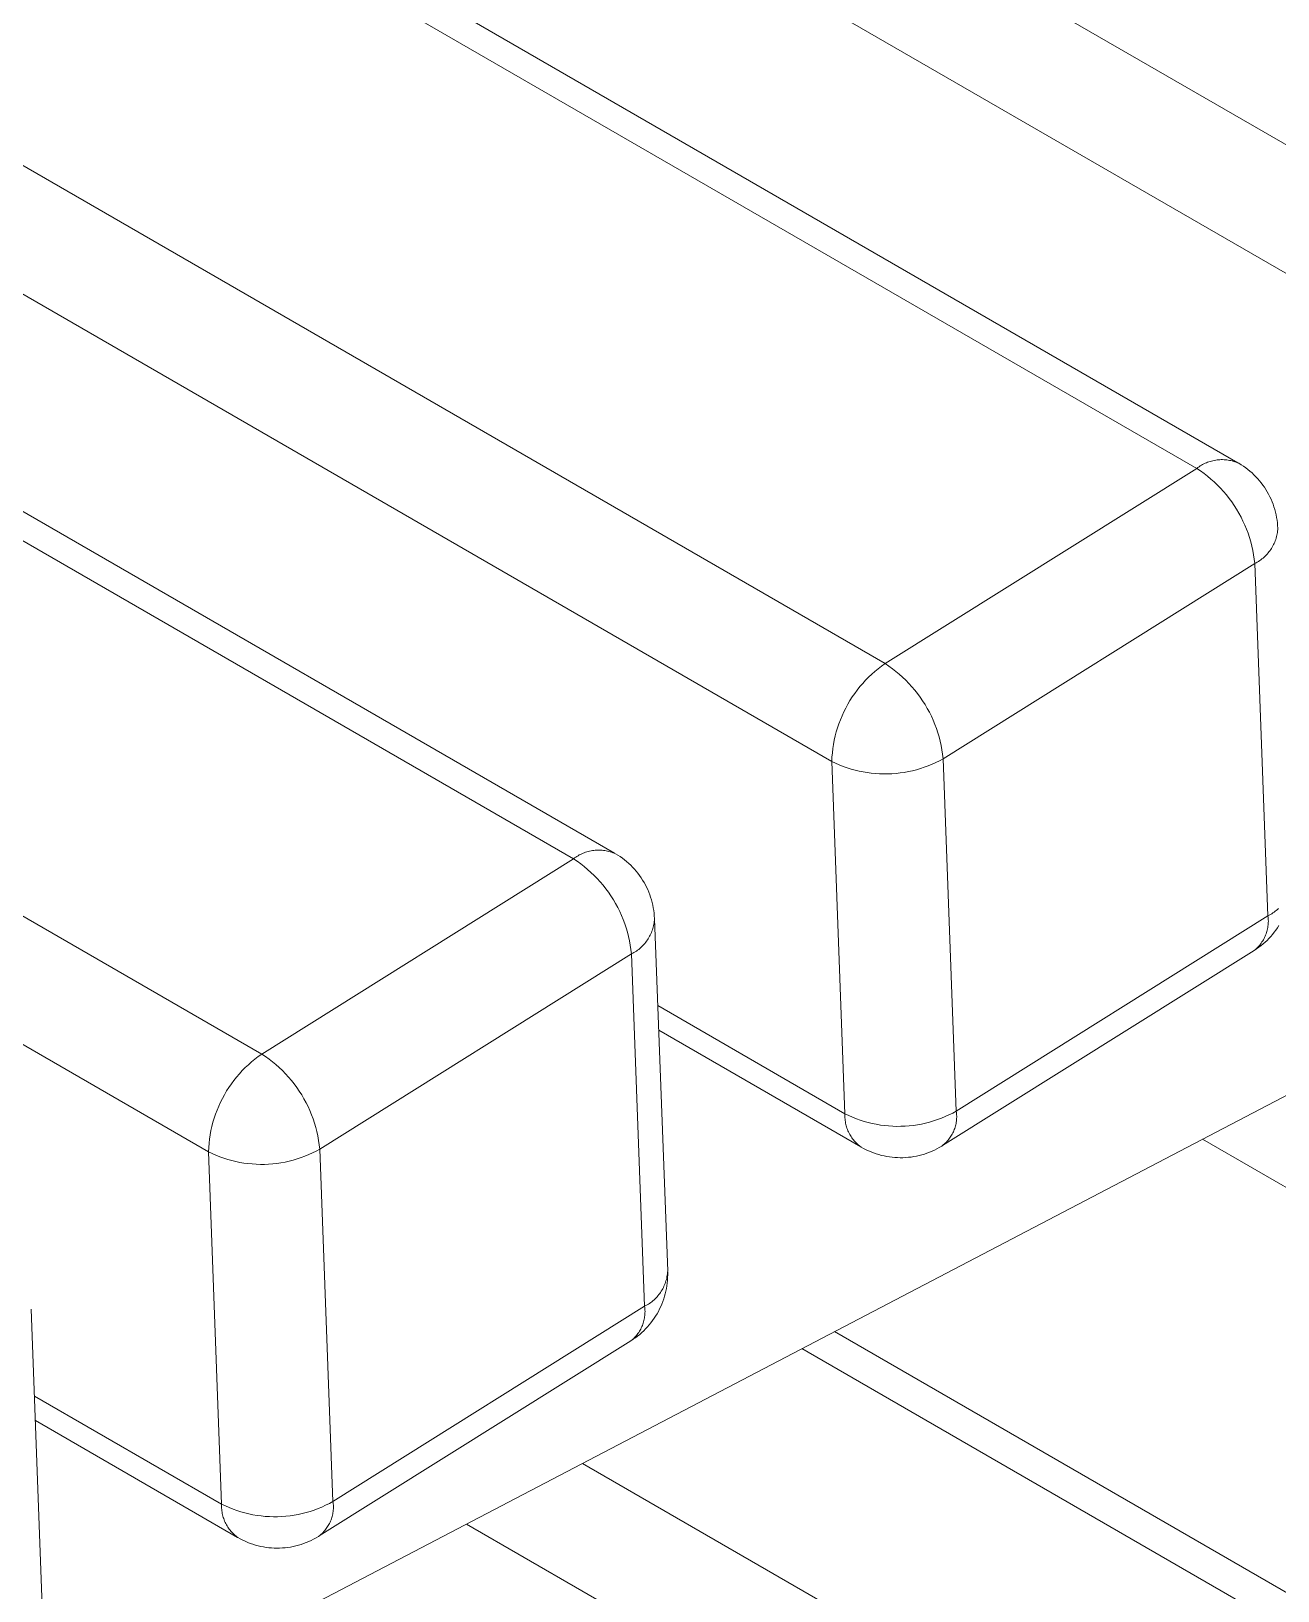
# Model space of a CAD drawing. Header units: millimetres. Extents: x -30 to 4992, y -440 to 3111.
# Drawn here: x 1460.3 to 1512.2, y 197.8 to 262.8 of the extents above; entities that cross this region are included whole.
import ezdxf

# ---------------------------------------------------------------- set-up
doc = ezdxf.new("R2010")
doc.units = ezdxf.units.MM
doc.layers.add('ZANO_R', color=7, linetype='Continuous', lineweight=0)

msp = doc.modelspace()

# ---------------------------------------------------------------- linework, layer by layer
at = {"layer": 'ZANO_R'}
for p, q in [((690.507, 732.705), (1521.858, 252.725)), ((1519.636, 248.649), (688.285, 728.63)), ((679.27, 724.782), (1510.578, 244.826)), ((1508.865, 244.589), (677.514, 724.57)), ((664.522, 716.434), (1495.872, 236.454)), ((1493.65, 232.379), (662.3, 712.359)), ((653.285, 708.511), (1484.593, 228.555)), ((1482.879, 228.318), (651.529, 708.299)), ((638.536, 700.163), (1469.887, 220.183)), ((1467.665, 216.108), (636.314, 696.088)), ((1495.872, 236.454), (1508.865, 244.589)), ((1508.865, 244.589), (1508.911, 244.624)), ((1508.865, 244.589), (1509.018, 244.486)), ((1508.911, 244.624), (1508.959, 244.658)), ((1508.959, 244.658), (1509.007, 244.69)), ((1509.007, 244.69), (1509.057, 244.72)), ((1509.018, 244.486), (1509.168, 244.378)), ((1509.057, 244.72), (1509.107, 244.749)), ((1509.107, 244.749), (1509.159, 244.776)), ((1509.159, 244.776), (1509.211, 244.801)), ((1509.211, 244.801), (1509.265, 244.824)), ((1509.265, 244.824), (1509.319, 244.845)), ((1509.319, 244.845), (1509.373, 244.865)), ((1509.373, 244.865), (1509.429, 244.882)), ((1509.429, 244.882), (1509.485, 244.898)), ((1509.485, 244.898), (1509.541, 244.912)), ((1509.541, 244.912), (1509.598, 244.924)), ((1509.598, 244.924), (1509.655, 244.934)), ((1509.655, 244.934), (1509.713, 244.942)), ((1509.713, 244.942), (1509.771, 244.948)), ((1509.771, 244.948), (1509.829, 244.952)), ((1509.829, 244.952), (1509.887, 244.954)), ((1509.887, 244.954), (1509.945, 244.954)), ((1509.945, 244.954), (1510.003, 244.952)), ((1510.003, 244.952), (1510.061, 244.948)), ((1510.061, 244.948), (1510.119, 244.942)), ((1510.119, 244.942), (1510.176, 244.934)), ((1510.176, 244.934), (1510.234, 244.924)), ((1510.234, 244.924), (1510.291, 244.913)), ((1510.291, 244.913), (1510.347, 244.899)), ((1510.347, 244.899), (1510.403, 244.883)), ((1510.403, 244.883), (1510.458, 244.866)), ((1510.458, 244.866), (1510.513, 244.846)), ((1510.513, 244.846), (1510.567, 244.825)), ((1510.567, 244.825), (1510.621, 244.802)), ((1510.621, 244.802), (1510.718, 244.743)), ((1510.718, 244.743), (1510.812, 244.681)), ((1510.812, 244.681), (1510.905, 244.615)), ((1510.905, 244.615), (1510.995, 244.546)), ((1510.995, 244.546), (1511.083, 244.475)), ((1511.083, 244.475), (1511.169, 244.4)), ((1511.169, 244.4), (1511.251, 244.322)), ((1509.168, 244.378), (1509.314, 244.265)), ((1509.314, 244.265), (1509.456, 244.147)), ((1509.456, 244.147), (1509.594, 244.024)), ((1509.594, 244.024), (1509.728, 243.896)), ((1509.728, 243.896), (1509.857, 243.764)), ((1509.857, 243.764), (1509.981, 243.628)), ((1511.251, 244.322), (1511.331, 244.242)), ((1511.331, 244.242), (1511.409, 244.159)), ((1511.409, 244.159), (1511.483, 244.073)), ((1511.483, 244.073), (1511.554, 243.985)), ((1511.554, 243.985), (1511.622, 243.894)), ((1511.622, 243.894), (1511.687, 243.801)), ((1511.687, 243.801), (1511.749, 243.706)), ((1509.981, 243.628), (1510.101, 243.487)), ((1510.101, 243.487), (1510.216, 243.342)), ((1510.216, 243.342), (1510.325, 243.193)), ((1510.325, 243.193), (1510.43, 243.041)), ((1511.749, 243.706), (1511.807, 243.608)), ((1511.807, 243.608), (1511.862, 243.509)), ((1511.862, 243.509), (1511.914, 243.408)), ((1511.914, 243.408), (1511.962, 243.305)), ((1511.962, 243.305), (1512.006, 243.201)), ((1512.006, 243.201), (1512.047, 243.095)), ((1510.43, 243.041), (1510.529, 242.885)), ((1510.529, 242.885), (1510.622, 242.725)), ((1510.622, 242.725), (1510.71, 242.563)), ((1510.71, 242.563), (1510.792, 242.397)), ((1512.047, 243.095), (1512.084, 242.988)), ((1512.084, 242.988), (1512.118, 242.879)), ((1512.118, 242.879), (1512.147, 242.77)), ((1512.147, 242.77), (1512.173, 242.659)), ((1512.173, 242.659), (1512.195, 242.548)), ((1512.195, 242.548), (1512.213, 242.436)), ((1510.792, 242.397), (1510.869, 242.229)), ((1510.869, 242.229), (1510.94, 242.059)), ((1510.94, 242.059), (1511.004, 241.885)), ((1511.004, 241.885), (1511.063, 241.71)), ((1512.204, 241.803), (1512.19, 241.746)), ((1512.216, 241.862), (1512.204, 241.803)), ((1512.213, 242.436), (1512.228, 242.323)), ((1512.226, 241.92), (1512.216, 241.862)), ((1512.234, 241.979), (1512.226, 241.92)), ((1512.228, 242.323), (1512.238, 242.21)), ((1512.24, 242.038), (1512.234, 241.979)), ((1512.238, 242.21), (1512.244, 242.097)), ((1512.244, 242.097), (1512.24, 242.038)), ((1511.063, 241.71), (1511.116, 241.533)), ((1511.116, 241.533), (1511.162, 241.354)), ((1511.162, 241.354), (1511.202, 241.174)), ((1511.202, 241.174), (1511.236, 240.992)), ((1511.913, 241.159), (1511.877, 241.111)), ((1511.947, 241.207), (1511.913, 241.159)), ((1511.979, 241.257), (1511.947, 241.207)), ((1512.01, 241.308), (1511.979, 241.257)), ((1512.039, 241.36), (1512.01, 241.308)), ((1512.066, 241.413), (1512.039, 241.36)), ((1512.092, 241.466), (1512.066, 241.413)), ((1512.115, 241.521), (1512.092, 241.466)), ((1512.137, 241.576), (1512.115, 241.521)), ((1512.157, 241.632), (1512.137, 241.576)), ((1512.174, 241.689), (1512.157, 241.632)), ((1512.19, 241.746), (1512.174, 241.689)), ((1555.674, 240.982), (1434.765, 177.774)), ((1511.285, 240.626), (1498.292, 232.491)), ((1511.236, 240.992), (1511.264, 240.81)), ((1511.264, 240.81), (1511.285, 240.626)), ((1511.338, 240.654), (1511.285, 240.626)), ((1511.834, 225.94), (1511.285, 240.626)), ((1511.389, 240.683), (1511.338, 240.654)), ((1511.44, 240.714), (1511.389, 240.683)), ((1511.489, 240.747), (1511.44, 240.714)), ((1511.538, 240.781), (1511.489, 240.747)), ((1511.585, 240.817), (1511.538, 240.781)), ((1511.631, 240.855), (1511.585, 240.817)), ((1511.675, 240.894), (1511.631, 240.855)), ((1511.719, 240.935), (1511.675, 240.894)), ((1511.76, 240.977), (1511.719, 240.935)), ((1511.801, 241.02), (1511.76, 240.977)), ((1511.84, 241.065), (1511.801, 241.02)), ((1511.877, 241.111), (1511.84, 241.065)), ((1495.184, 235.888), (1495.314, 236.01)), ((1495.314, 236.01), (1495.447, 236.128)), ((1495.447, 236.128), (1495.585, 236.242)), ((1495.585, 236.242), (1495.727, 236.35)), ((1495.727, 236.35), (1495.872, 236.454)), ((1495.872, 236.454), (1496.026, 236.351)), ((1496.026, 236.351), (1496.176, 236.243)), ((1496.176, 236.243), (1496.322, 236.13)), ((1496.322, 236.13), (1496.464, 236.012)), ((1496.464, 236.012), (1496.602, 235.889)), ((1494.605, 235.211), (1494.711, 235.354)), ((1494.711, 235.354), (1494.822, 235.494)), ((1494.822, 235.494), (1494.938, 235.629)), ((1494.938, 235.629), (1495.059, 235.761)), ((1495.059, 235.761), (1495.184, 235.888)), ((1496.602, 235.889), (1496.735, 235.761)), ((1496.735, 235.761), (1496.864, 235.629)), ((1496.864, 235.629), (1496.989, 235.492)), ((1496.989, 235.492), (1497.108, 235.351)), ((1497.108, 235.351), (1497.223, 235.206)), ((1494.231, 234.604), (1494.317, 234.76)), ((1494.317, 234.76), (1494.407, 234.914)), ((1494.407, 234.914), (1494.503, 235.064)), ((1494.503, 235.064), (1494.605, 235.211)), ((1497.223, 235.206), (1497.332, 235.058)), ((1497.332, 235.058), (1497.437, 234.905)), ((1497.437, 234.905), (1497.536, 234.749)), ((1497.536, 234.749), (1497.629, 234.59)), ((1493.945, 233.95), (1494.008, 234.117)), ((1494.008, 234.117), (1494.077, 234.282)), ((1494.077, 234.282), (1494.151, 234.444)), ((1494.151, 234.444), (1494.231, 234.604)), ((1497.629, 234.59), (1497.717, 234.427)), ((1497.717, 234.427), (1497.8, 234.262)), ((1497.8, 234.262), (1497.876, 234.094)), ((1497.876, 234.094), (1497.947, 233.923)), ((1493.753, 233.263), (1493.792, 233.438)), ((1493.792, 233.438), (1493.837, 233.61)), ((1493.837, 233.61), (1493.889, 233.781)), ((1493.889, 233.781), (1493.945, 233.95)), ((1497.947, 233.923), (1498.012, 233.75)), ((1498.012, 233.75), (1498.07, 233.575)), ((1498.07, 233.575), (1498.123, 233.398)), ((1498.123, 233.398), (1498.169, 233.219)), ((1493.658, 232.557), (1493.673, 232.735)), ((1493.673, 232.735), (1493.694, 232.912)), ((1493.694, 232.912), (1493.72, 233.088)), ((1493.72, 233.088), (1493.753, 233.263)), ((1498.169, 233.219), (1498.21, 233.038)), ((1498.21, 233.038), (1498.243, 232.857)), ((1498.243, 232.857), (1498.271, 232.674)), ((1493.65, 232.379), (1493.658, 232.557)), ((1493.806, 232.304), (1493.65, 232.379)), ((1494.199, 217.693), (1493.65, 232.379)), ((1493.964, 232.235), (1493.806, 232.304)), ((1494.124, 232.171), (1493.964, 232.235)), ((1494.287, 232.113), (1494.124, 232.171)), ((1494.452, 232.061), (1494.287, 232.113)), ((1494.618, 232.015), (1494.452, 232.061)), ((1497.343, 232.081), (1497.178, 232.032)), ((1497.507, 232.135), (1497.343, 232.081)), ((1497.669, 232.195), (1497.507, 232.135)), ((1497.829, 232.261), (1497.669, 232.195)), ((1497.986, 232.332), (1497.829, 232.261)), ((1498.14, 232.409), (1497.986, 232.332)), ((1498.292, 232.491), (1498.14, 232.409)), ((1498.271, 232.674), (1498.292, 232.491)), ((1498.292, 232.491), (1498.842, 217.805)), ((1494.786, 231.974), (1494.618, 232.015)), ((1494.955, 231.939), (1494.786, 231.974)), ((1495.125, 231.911), (1494.955, 231.939)), ((1495.296, 231.888), (1495.125, 231.911)), ((1495.468, 231.871), (1495.296, 231.888)), ((1495.64, 231.86), (1495.468, 231.871)), ((1495.813, 231.855), (1495.64, 231.86)), ((1495.985, 231.856), (1495.813, 231.855)), ((1496.158, 231.863), (1495.985, 231.856)), ((1496.33, 231.877), (1496.158, 231.863)), ((1496.501, 231.896), (1496.33, 231.877)), ((1496.672, 231.921), (1496.501, 231.896)), ((1496.842, 231.952), (1496.672, 231.921)), ((1497.01, 231.989), (1496.842, 231.952)), ((1497.178, 232.032), (1497.01, 231.989)), ((1469.887, 220.183), (1482.879, 228.318)), ((1482.879, 228.318), (1482.926, 228.353)), ((1482.879, 228.318), (1483.033, 228.216)), ((1482.926, 228.353), (1482.973, 228.387)), ((1482.973, 228.387), (1483.022, 228.419)), ((1483.022, 228.419), (1483.071, 228.449)), ((1483.033, 228.216), (1483.183, 228.107)), ((1483.071, 228.449), (1483.122, 228.478)), ((1483.122, 228.478), (1483.173, 228.505)), ((1483.173, 228.505), (1483.226, 228.53)), ((1483.226, 228.53), (1483.279, 228.553)), ((1483.279, 228.553), (1483.333, 228.574)), ((1483.333, 228.574), (1483.388, 228.594)), ((1483.388, 228.594), (1483.443, 228.611)), ((1483.443, 228.611), (1483.499, 228.627)), ((1483.499, 228.627), (1483.556, 228.641)), ((1483.556, 228.641), (1483.613, 228.653)), ((1483.613, 228.653), (1483.67, 228.663)), ((1483.67, 228.663), (1483.727, 228.671)), ((1483.727, 228.671), (1483.785, 228.677)), ((1483.785, 228.677), (1483.843, 228.681)), ((1483.843, 228.681), (1483.901, 228.683)), ((1483.901, 228.683), (1483.959, 228.683)), ((1483.959, 228.683), (1484.017, 228.681)), ((1484.017, 228.681), (1484.075, 228.677)), ((1484.075, 228.677), (1484.133, 228.671)), ((1484.133, 228.671), (1484.191, 228.663)), ((1484.191, 228.663), (1484.248, 228.653)), ((1484.248, 228.653), (1484.305, 228.642)), ((1484.305, 228.642), (1484.361, 228.628)), ((1484.361, 228.628), (1484.417, 228.612)), ((1484.417, 228.612), (1484.473, 228.595)), ((1484.473, 228.595), (1484.528, 228.575)), ((1484.528, 228.575), (1484.582, 228.554)), ((1484.582, 228.554), (1484.635, 228.531)), ((1484.635, 228.531), (1484.732, 228.472)), ((1484.732, 228.472), (1484.827, 228.41)), ((1484.827, 228.41), (1484.92, 228.344)), ((1484.92, 228.344), (1485.01, 228.275)), ((1485.01, 228.275), (1485.098, 228.204)), ((1485.098, 228.204), (1485.183, 228.129)), ((1483.183, 228.107), (1483.329, 227.994)), ((1483.329, 227.994), (1483.471, 227.876)), ((1483.471, 227.876), (1483.609, 227.753)), ((1483.609, 227.753), (1483.742, 227.626)), ((1483.742, 227.626), (1483.871, 227.493)), ((1485.183, 228.129), (1485.266, 228.051)), ((1485.266, 228.051), (1485.346, 227.971)), ((1485.346, 227.971), (1485.423, 227.888)), ((1485.423, 227.888), (1485.497, 227.802)), ((1485.497, 227.802), (1485.569, 227.714)), ((1485.569, 227.714), (1485.637, 227.623)), ((1485.637, 227.623), (1485.702, 227.53)), ((1485.702, 227.53), (1485.763, 227.435)), ((1483.871, 227.493), (1483.996, 227.357)), ((1483.996, 227.357), (1484.115, 227.216)), ((1484.115, 227.216), (1484.23, 227.071)), ((1484.23, 227.071), (1484.34, 226.922)), ((1484.34, 226.922), (1484.444, 226.77)), ((1485.763, 227.435), (1485.822, 227.337)), ((1485.822, 227.337), (1485.877, 227.238)), ((1485.877, 227.238), (1485.928, 227.137)), ((1485.928, 227.137), (1485.976, 227.034)), ((1485.976, 227.034), (1486.021, 226.93)), ((1486.021, 226.93), (1486.062, 226.824)), ((1484.444, 226.77), (1484.543, 226.614)), ((1484.543, 226.614), (1484.637, 226.454)), ((1484.637, 226.454), (1484.725, 226.292)), ((1484.725, 226.292), (1484.807, 226.126)), ((1486.062, 226.824), (1486.099, 226.717)), ((1486.099, 226.717), (1486.132, 226.608)), ((1486.132, 226.608), (1486.162, 226.499)), ((1486.162, 226.499), (1486.188, 226.388)), ((1486.188, 226.388), (1486.21, 226.277)), ((1486.21, 226.277), (1486.228, 226.165)), ((1512.225, 226.208), (1512.18, 226.169)), ((1512.268, 226.249), (1512.225, 226.208)), ((1484.807, 226.126), (1484.883, 225.958)), ((1484.883, 225.958), (1484.954, 225.788)), ((1484.954, 225.788), (1485.019, 225.614)), ((1485.019, 225.614), (1485.078, 225.439)), ((1486.231, 225.591), (1486.219, 225.532)), ((1486.228, 226.165), (1486.242, 226.052)), ((1486.241, 225.649), (1486.231, 225.591)), ((1486.249, 225.708), (1486.241, 225.649)), ((1486.242, 226.052), (1486.252, 225.939)), ((1486.255, 225.767), (1486.249, 225.708)), ((1486.252, 225.939), (1486.259, 225.826)), ((1486.259, 225.826), (1486.255, 225.767)), ((1486.259, 225.819), (1486.808, 211.14)), ((1498.842, 217.805), (1511.834, 225.94)), ((1511.887, 225.968), (1511.834, 225.94)), ((1511.834, 225.94), (1511.841, 225.887)), ((1511.841, 225.562), (1511.835, 225.508)), ((1511.841, 225.887), (1511.846, 225.832)), ((1511.846, 225.616), (1511.841, 225.562)), ((1511.846, 225.832), (1511.849, 225.778)), ((1511.849, 225.67), (1511.846, 225.616)), ((1511.849, 225.778), (1511.85, 225.724)), ((1511.85, 225.724), (1511.849, 225.67)), ((1511.938, 225.997), (1511.887, 225.968)), ((1511.989, 226.028), (1511.938, 225.997)), ((1512.039, 226.061), (1511.989, 226.028)), ((1512.087, 226.096), (1512.039, 226.061)), ((1512.134, 226.132), (1512.087, 226.096)), ((1512.18, 226.169), (1512.134, 226.132)), ((1485.078, 225.439), (1485.13, 225.262)), ((1485.13, 225.262), (1485.177, 225.083)), ((1485.177, 225.083), (1485.217, 224.903)), ((1485.217, 224.903), (1485.251, 224.721)), ((1485.961, 224.936), (1485.927, 224.888)), ((1485.994, 224.986), (1485.961, 224.936)), ((1486.024, 225.037), (1485.994, 224.986)), ((1486.053, 225.089), (1486.024, 225.037)), ((1486.081, 225.142), (1486.053, 225.089)), ((1486.106, 225.195), (1486.081, 225.142)), ((1486.13, 225.25), (1486.106, 225.195)), ((1486.151, 225.305), (1486.13, 225.25)), ((1486.171, 225.361), (1486.151, 225.305)), ((1486.189, 225.418), (1486.171, 225.361)), ((1486.205, 225.475), (1486.189, 225.418)), ((1486.219, 225.532), (1486.205, 225.475)), ((1511.615, 224.9), (1511.585, 224.854)), ((1511.643, 224.946), (1511.615, 224.9)), ((1511.669, 224.994), (1511.643, 224.946)), ((1511.693, 225.042), (1511.669, 224.994)), ((1511.716, 225.092), (1511.693, 225.042)), ((1511.796, 224.921), (1511.713, 224.844)), ((1511.737, 225.142), (1511.716, 225.092)), ((1511.757, 225.192), (1511.737, 225.142)), ((1511.774, 225.244), (1511.757, 225.192)), ((1511.79, 225.296), (1511.774, 225.244)), ((1511.804, 225.348), (1511.79, 225.296)), ((1511.876, 225.001), (1511.796, 224.921)), ((1511.816, 225.401), (1511.804, 225.348)), ((1511.826, 225.454), (1511.816, 225.401)), ((1511.835, 225.508), (1511.826, 225.454)), ((1511.953, 225.084), (1511.876, 225.001)), ((1512.027, 225.169), (1511.953, 225.084)), ((1512.098, 225.257), (1512.027, 225.169)), ((1512.166, 225.347), (1512.098, 225.257)), ((1512.231, 225.439), (1512.166, 225.347)), ((1512.293, 225.534), (1512.231, 225.439)), ((1485.3, 224.355), (1472.307, 216.22)), ((1485.251, 224.721), (1485.278, 224.539)), ((1485.278, 224.539), (1485.3, 224.355)), ((1485.352, 224.383), (1485.3, 224.355)), ((1485.849, 209.669), (1485.3, 224.355)), ((1485.404, 224.412), (1485.352, 224.383)), ((1485.454, 224.443), (1485.404, 224.412)), ((1485.504, 224.476), (1485.454, 224.443)), ((1485.552, 224.51), (1485.504, 224.476)), ((1485.599, 224.546), (1485.552, 224.51)), ((1485.645, 224.584), (1485.599, 224.546)), ((1485.69, 224.623), (1485.645, 224.584)), ((1485.733, 224.664), (1485.69, 224.623)), ((1485.775, 224.706), (1485.733, 224.664)), ((1485.815, 224.749), (1485.775, 224.706)), ((1485.854, 224.794), (1485.815, 224.749)), ((1485.891, 224.841), (1485.854, 224.794)), ((1485.927, 224.888), (1485.891, 224.841)), ((1511.255, 224.498), (1498.271, 216.368)), ((1511.297, 224.532), (1511.255, 224.498)), ((1511.358, 224.565), (1511.264, 224.503)), ((1511.338, 224.568), (1511.297, 224.532)), ((1511.377, 224.605), (1511.338, 224.568)), ((1511.451, 224.63), (1511.358, 224.565)), ((1511.416, 224.643), (1511.377, 224.605)), ((1511.452, 224.683), (1511.416, 224.643)), ((1511.541, 224.698), (1511.451, 224.63)), ((1511.488, 224.724), (1511.452, 224.683)), ((1511.522, 224.766), (1511.488, 224.724)), ((1511.554, 224.81), (1511.522, 224.766)), ((1511.628, 224.77), (1511.541, 224.698)), ((1511.585, 224.854), (1511.554, 224.81)), ((1511.713, 224.844), (1511.628, 224.77)), ((1486.395, 222.199), (1494.199, 217.693)), ((1494.862, 216.311), (1486.433, 221.177)), ((1469.199, 219.617), (1469.328, 219.739)), ((1469.328, 219.739), (1469.462, 219.857)), ((1469.462, 219.857), (1469.6, 219.971)), ((1469.6, 219.971), (1469.741, 220.079)), ((1469.741, 220.079), (1469.887, 220.183)), ((1469.887, 220.183), (1470.04, 220.08)), ((1470.04, 220.08), (1470.19, 219.972)), ((1470.19, 219.972), (1470.336, 219.859)), ((1470.336, 219.859), (1470.478, 219.741)), ((1470.478, 219.741), (1470.616, 219.618)), ((1468.619, 218.94), (1468.726, 219.083)), ((1468.726, 219.083), (1468.837, 219.223)), ((1468.837, 219.223), (1468.953, 219.358)), ((1468.953, 219.358), (1469.073, 219.49)), ((1469.073, 219.49), (1469.199, 219.617)), ((1470.616, 219.618), (1470.75, 219.49)), ((1470.75, 219.49), (1470.879, 219.358)), ((1470.879, 219.358), (1471.003, 219.221)), ((1471.003, 219.221), (1471.123, 219.08)), ((1471.123, 219.08), (1471.237, 218.935)), ((1468.246, 218.333), (1468.331, 218.489)), ((1468.331, 218.489), (1468.422, 218.643)), ((1468.422, 218.643), (1468.518, 218.793)), ((1468.518, 218.793), (1468.619, 218.94)), ((1471.237, 218.935), (1471.347, 218.787)), ((1471.347, 218.787), (1471.451, 218.634)), ((1471.451, 218.634), (1471.55, 218.478)), ((1471.55, 218.478), (1471.644, 218.319)), ((1467.96, 217.679), (1468.023, 217.846)), ((1468.023, 217.846), (1468.091, 218.011)), ((1468.091, 218.011), (1468.166, 218.173)), ((1468.166, 218.173), (1468.246, 218.333)), ((1471.644, 218.319), (1471.732, 218.156)), ((1471.732, 218.156), (1471.814, 217.991)), ((1471.814, 217.991), (1471.891, 217.823)), ((1471.891, 217.823), (1471.961, 217.652)), ((1498.842, 217.805), (1498.69, 217.723)), ((1498.842, 217.805), (1498.848, 217.753)), ((1498.848, 217.753), (1498.853, 217.702)), ((1467.768, 216.993), (1467.807, 217.167)), ((1467.807, 217.167), (1467.852, 217.339)), ((1467.852, 217.339), (1467.903, 217.51)), ((1467.903, 217.51), (1467.96, 217.679)), ((1471.961, 217.652), (1472.026, 217.479)), ((1472.026, 217.479), (1472.085, 217.304)), ((1472.085, 217.304), (1472.137, 217.127)), ((1472.137, 217.127), (1472.184, 216.948)), ((1494.197, 217.637), (1494.199, 217.693)), ((1494.197, 217.581), (1494.197, 217.637)), ((1494.199, 217.526), (1494.197, 217.581)), ((1494.355, 217.618), (1494.199, 217.693)), ((1494.203, 217.47), (1494.199, 217.526)), ((1494.209, 217.415), (1494.203, 217.47)), ((1494.217, 217.36), (1494.209, 217.415)), ((1494.227, 217.305), (1494.217, 217.36)), ((1494.238, 217.25), (1494.227, 217.305)), ((1494.252, 217.196), (1494.238, 217.25)), ((1494.267, 217.143), (1494.252, 217.196)), ((1494.284, 217.09), (1494.267, 217.143)), ((1494.513, 217.549), (1494.355, 217.618)), ((1494.674, 217.486), (1494.513, 217.549)), ((1494.836, 217.428), (1494.674, 217.486)), ((1495.001, 217.376), (1494.836, 217.428)), ((1495.167, 217.329), (1495.001, 217.376)), ((1495.335, 217.288), (1495.167, 217.329)), ((1495.504, 217.254), (1495.335, 217.288)), ((1495.674, 217.225), (1495.504, 217.254)), ((1495.845, 217.202), (1495.674, 217.225)), ((1496.017, 217.185), (1495.845, 217.202)), ((1496.189, 217.174), (1496.017, 217.185)), ((1496.362, 217.169), (1496.189, 217.174)), ((1496.534, 217.171), (1496.362, 217.169)), ((1496.707, 217.178), (1496.534, 217.171)), ((1496.879, 217.191), (1496.707, 217.178)), ((1497.05, 217.21), (1496.879, 217.191)), ((1497.221, 217.235), (1497.05, 217.21)), ((1497.391, 217.266), (1497.221, 217.235)), ((1497.56, 217.303), (1497.391, 217.266)), ((1497.727, 217.346), (1497.56, 217.303)), ((1497.892, 217.395), (1497.727, 217.346)), ((1498.056, 217.449), (1497.892, 217.395)), ((1498.218, 217.509), (1498.056, 217.449)), ((1498.378, 217.575), (1498.218, 217.509)), ((1498.535, 217.646), (1498.378, 217.575)), ((1498.69, 217.723), (1498.535, 217.646)), ((1498.792, 217.136), (1498.776, 217.086)), ((1498.806, 217.186), (1498.792, 217.136)), ((1498.819, 217.237), (1498.806, 217.186)), ((1498.829, 217.287), (1498.819, 217.237)), ((1498.839, 217.339), (1498.829, 217.287)), ((1498.846, 217.39), (1498.839, 217.339)), ((1498.851, 217.442), (1498.846, 217.39)), ((1498.855, 217.494), (1498.851, 217.442)), ((1498.853, 217.702), (1498.856, 217.65)), ((1498.857, 217.546), (1498.855, 217.494)), ((1498.856, 217.65), (1498.858, 217.598)), ((1498.858, 217.598), (1498.857, 217.546)), ((1467.673, 216.286), (1467.687, 216.464)), ((1467.687, 216.464), (1467.708, 216.641)), ((1467.708, 216.641), (1467.735, 216.817)), ((1467.735, 216.817), (1467.768, 216.993)), ((1472.184, 216.948), (1472.224, 216.768)), ((1472.224, 216.768), (1472.258, 216.586)), ((1472.258, 216.586), (1472.286, 216.403)), ((1494.303, 217.037), (1494.284, 217.09)), ((1494.324, 216.986), (1494.303, 217.037)), ((1494.347, 216.935), (1494.324, 216.986)), ((1494.371, 216.885), (1494.347, 216.935)), ((1494.397, 216.836), (1494.371, 216.885)), ((1494.425, 216.787), (1494.397, 216.836)), ((1494.455, 216.74), (1494.425, 216.787)), ((1494.486, 216.694), (1494.455, 216.74)), ((1494.518, 216.649), (1494.486, 216.694)), ((1494.553, 216.605), (1494.518, 216.649)), ((1494.588, 216.562), (1494.553, 216.605)), ((1494.626, 216.521), (1494.588, 216.562)), ((1494.664, 216.481), (1494.626, 216.521)), ((1494.704, 216.442), (1494.664, 216.481)), ((1498.39, 216.477), (1498.352, 216.442)), ((1498.426, 216.514), (1498.39, 216.477)), ((1498.462, 216.552), (1498.426, 216.514)), ((1498.496, 216.591), (1498.462, 216.552)), ((1498.529, 216.632), (1498.496, 216.591)), ((1498.56, 216.673), (1498.529, 216.632)), ((1498.59, 216.715), (1498.56, 216.673)), ((1498.619, 216.759), (1498.59, 216.715)), ((1498.646, 216.803), (1498.619, 216.759)), ((1498.672, 216.849), (1498.646, 216.803)), ((1498.696, 216.895), (1498.672, 216.849)), ((1498.718, 216.942), (1498.696, 216.895)), ((1498.739, 216.989), (1498.718, 216.942)), ((1498.758, 217.038), (1498.739, 216.989)), ((1498.776, 217.086), (1498.758, 217.038)), ((1550.684, 192.633), (1509.107, 216.638)), ((1467.665, 216.108), (1467.673, 216.286)), ((1467.82, 216.033), (1467.665, 216.108)), ((1468.214, 201.422), (1467.665, 216.108)), ((1467.978, 215.964), (1467.82, 216.033)), ((1468.139, 215.9), (1467.978, 215.964)), ((1468.301, 215.842), (1468.139, 215.9)), ((1468.466, 215.79), (1468.301, 215.842)), ((1471.358, 215.81), (1471.192, 215.761)), ((1471.522, 215.864), (1471.358, 215.81)), ((1471.683, 215.924), (1471.522, 215.864)), ((1471.843, 215.99), (1471.683, 215.924)), ((1472, 216.061), (1471.843, 215.99)), ((1472.155, 216.138), (1472, 216.061)), ((1472.307, 216.22), (1472.155, 216.138)), ((1472.286, 216.403), (1472.307, 216.22)), ((1472.307, 216.22), (1472.856, 201.534)), ((1494.746, 216.405), (1494.704, 216.442)), ((1494.788, 216.369), (1494.746, 216.405)), ((1494.832, 216.334), (1494.788, 216.369)), ((1494.877, 216.301), (1494.832, 216.334)), ((1494.977, 216.246), (1494.877, 216.301)), ((1495.078, 216.195), (1494.977, 216.246)), ((1495.181, 216.147), (1495.078, 216.195)), ((1495.285, 216.102), (1495.181, 216.147)), ((1495.391, 216.061), (1495.285, 216.102)), ((1495.498, 216.024), (1495.391, 216.061)), ((1495.607, 215.991), (1495.498, 216.024)), ((1495.716, 215.961), (1495.607, 215.991)), ((1495.827, 215.935), (1495.716, 215.961)), ((1495.938, 215.913), (1495.827, 215.935)), ((1496.05, 215.895), (1495.938, 215.913)), ((1496.163, 215.881), (1496.05, 215.895)), ((1496.276, 215.871), (1496.163, 215.881)), ((1496.389, 215.864), (1496.276, 215.871)), ((1496.503, 215.862), (1496.389, 215.864)), ((1496.617, 215.863), (1496.503, 215.862)), ((1496.73, 215.868), (1496.617, 215.863)), ((1496.843, 215.878), (1496.73, 215.868)), ((1496.956, 215.891), (1496.843, 215.878)), ((1497.068, 215.908), (1496.956, 215.891)), ((1497.18, 215.929), (1497.068, 215.908)), ((1497.291, 215.953), (1497.18, 215.929)), ((1497.4, 215.982), (1497.291, 215.953)), ((1497.509, 216.014), (1497.4, 215.982)), ((1497.617, 216.05), (1497.509, 216.014)), ((1497.723, 216.09), (1497.617, 216.05)), ((1497.828, 216.134), (1497.723, 216.09)), ((1497.932, 216.181), (1497.828, 216.134)), ((1498.033, 216.231), (1497.932, 216.181)), ((1498.133, 216.285), (1498.033, 216.231)), ((1498.231, 216.343), (1498.133, 216.285)), ((1498.272, 216.375), (1498.231, 216.343)), ((1498.312, 216.408), (1498.272, 216.375)), ((1498.352, 216.442), (1498.312, 216.408)), ((1468.632, 215.744), (1468.466, 215.79)), ((1468.8, 215.703), (1468.632, 215.744)), ((1468.969, 215.669), (1468.8, 215.703)), ((1469.139, 215.64), (1468.969, 215.669)), ((1469.31, 215.617), (1469.139, 215.64)), ((1469.482, 215.6), (1469.31, 215.617)), ((1469.654, 215.589), (1469.482, 215.6)), ((1469.827, 215.584), (1469.654, 215.589)), ((1470, 215.585), (1469.827, 215.584)), ((1470.172, 215.593), (1470, 215.585)), ((1470.344, 215.606), (1470.172, 215.593)), ((1470.516, 215.625), (1470.344, 215.606)), ((1470.687, 215.65), (1470.516, 215.625)), ((1470.856, 215.681), (1470.687, 215.65)), ((1471.025, 215.718), (1470.856, 215.681)), ((1471.192, 215.761), (1471.025, 215.718)), ((1486.701, 210.62), (1486.679, 210.565)), ((1486.72, 210.676), (1486.701, 210.62)), ((1486.738, 210.733), (1486.72, 210.676)), ((1486.754, 210.79), (1486.738, 210.733)), ((1486.768, 210.848), (1486.754, 210.79)), ((1486.78, 210.906), (1486.768, 210.848)), ((1486.79, 210.638), (1486.775, 210.526)), ((1486.79, 210.964), (1486.78, 210.906)), ((1486.798, 211.023), (1486.79, 210.964)), ((1486.8, 210.751), (1486.79, 210.638)), ((1486.804, 211.082), (1486.798, 211.023)), ((1486.807, 210.863), (1486.8, 210.751)), ((1486.808, 211.142), (1486.804, 211.082)), ((1486.81, 210.976), (1486.807, 210.863)), ((1486.81, 211.089), (1486.81, 210.976)), ((1486.282, 209.978), (1486.239, 209.938)), ((1486.324, 210.02), (1486.282, 209.978)), ((1486.365, 210.064), (1486.324, 210.02)), ((1486.404, 210.109), (1486.365, 210.064)), ((1486.441, 210.155), (1486.404, 210.109)), ((1486.477, 210.203), (1486.441, 210.155)), ((1486.511, 210.251), (1486.477, 210.203)), ((1486.543, 210.301), (1486.511, 210.251)), ((1486.574, 210.352), (1486.543, 210.301)), ((1486.603, 210.404), (1486.574, 210.352)), ((1486.63, 210.456), (1486.603, 210.404)), ((1486.644, 209.977), (1486.607, 209.87)), ((1486.655, 210.51), (1486.63, 210.456)), ((1486.678, 210.085), (1486.644, 209.977)), ((1486.679, 210.565), (1486.655, 210.51)), ((1486.708, 210.194), (1486.678, 210.085)), ((1486.734, 210.304), (1486.708, 210.194)), ((1486.756, 210.415), (1486.734, 210.304)), ((1486.775, 210.526), (1486.756, 210.415)), ((1460.274, 209.548), (1460.823, 194.87)), ((1472.856, 201.534), (1485.849, 209.669)), ((1485.901, 209.697), (1485.849, 209.669)), ((1485.849, 209.669), (1485.855, 209.616)), ((1485.855, 209.616), (1485.86, 209.562)), ((1485.86, 209.345), (1485.856, 209.291)), ((1485.86, 209.562), (1485.863, 209.507)), ((1485.863, 209.399), (1485.86, 209.345)), ((1485.863, 209.507), (1485.864, 209.453)), ((1485.864, 209.453), (1485.863, 209.399)), ((1485.953, 209.726), (1485.901, 209.697)), ((1486.004, 209.757), (1485.953, 209.726)), ((1486.053, 209.79), (1486.004, 209.757)), ((1486.102, 209.825), (1486.053, 209.79)), ((1486.149, 209.861), (1486.102, 209.825)), ((1486.195, 209.898), (1486.149, 209.861)), ((1486.239, 209.938), (1486.195, 209.898)), ((1486.366, 209.36), (1486.307, 209.263)), ((1486.421, 209.459), (1486.366, 209.36)), ((1486.473, 209.559), (1486.421, 209.459)), ((1486.521, 209.661), (1486.473, 209.559)), ((1486.566, 209.765), (1486.521, 209.661)), ((1486.607, 209.87), (1486.566, 209.765)), ((1485.657, 208.676), (1485.629, 208.629)), ((1485.683, 208.723), (1485.657, 208.676)), ((1485.708, 208.771), (1485.683, 208.723)), ((1485.731, 208.821), (1485.708, 208.771)), ((1485.81, 208.65), (1485.728, 208.573)), ((1485.752, 208.871), (1485.731, 208.821)), ((1485.771, 208.921), (1485.752, 208.871)), ((1485.789, 208.973), (1485.771, 208.921)), ((1485.804, 209.025), (1485.789, 208.973)), ((1485.818, 209.077), (1485.804, 209.025)), ((1485.89, 208.73), (1485.81, 208.65)), ((1485.83, 209.13), (1485.818, 209.077)), ((1485.841, 209.183), (1485.83, 209.13)), ((1485.849, 209.237), (1485.841, 209.183)), ((1485.856, 209.291), (1485.849, 209.237)), ((1485.967, 208.813), (1485.89, 208.73)), ((1486.041, 208.898), (1485.967, 208.813)), ((1486.113, 208.986), (1486.041, 208.898)), ((1486.181, 209.076), (1486.113, 208.986)), ((1486.246, 209.169), (1486.181, 209.076)), ((1486.307, 209.263), (1486.246, 209.169)), ((1485.269, 208.227), (1472.285, 200.097)), ((1485.311, 208.261), (1485.269, 208.227)), ((1485.373, 208.294), (1485.278, 208.232)), ((1485.352, 208.297), (1485.311, 208.261)), ((1485.392, 208.334), (1485.352, 208.297)), ((1485.465, 208.359), (1485.373, 208.294)), ((1485.43, 208.372), (1485.392, 208.334)), ((1485.467, 208.412), (1485.43, 208.372)), ((1485.555, 208.427), (1485.465, 208.359)), ((1485.502, 208.453), (1485.467, 208.412)), ((1485.536, 208.495), (1485.502, 208.453)), ((1485.569, 208.539), (1485.536, 208.495)), ((1485.643, 208.499), (1485.555, 208.427)), ((1485.6, 208.583), (1485.569, 208.539)), ((1485.629, 208.629), (1485.6, 208.583)), ((1485.728, 208.573), (1485.643, 208.499)), ((1493.764, 208.617), (1550.145, 176.065)), ((1550.097, 174.602), (1492.408, 207.908)), ((1460.409, 205.928), (1468.214, 201.422)), ((1468.876, 200.04), (1460.447, 204.906)), ((1483.252, 203.121), (1549.775, 164.714)), ((1472.856, 201.534), (1472.704, 201.452)), ((1472.856, 201.534), (1472.863, 201.482)), ((1468.212, 201.366), (1468.214, 201.422)), ((1468.212, 201.311), (1468.212, 201.366)), ((1468.214, 201.255), (1468.212, 201.311)), ((1468.369, 201.347), (1468.214, 201.422)), ((1468.218, 201.199), (1468.214, 201.255)), ((1468.224, 201.144), (1468.218, 201.199)), ((1468.231, 201.089), (1468.224, 201.144)), ((1468.241, 201.034), (1468.231, 201.089)), ((1468.253, 200.979), (1468.241, 201.034)), ((1468.266, 200.925), (1468.253, 200.979)), ((1468.281, 200.872), (1468.266, 200.925)), ((1468.299, 200.819), (1468.281, 200.872)), ((1468.528, 201.278), (1468.369, 201.347)), ((1468.688, 201.215), (1468.528, 201.278)), ((1468.851, 201.157), (1468.688, 201.215)), ((1469.015, 201.105), (1468.851, 201.157)), ((1469.181, 201.058), (1469.015, 201.105)), ((1469.349, 201.018), (1469.181, 201.058)), ((1469.518, 200.983), (1469.349, 201.018)), ((1469.688, 200.954), (1469.518, 200.983)), ((1469.86, 200.931), (1469.688, 200.954)), ((1470.031, 200.914), (1469.86, 200.931)), ((1470.204, 200.903), (1470.031, 200.914)), ((1470.376, 200.899), (1470.204, 200.903)), ((1470.549, 200.9), (1470.376, 200.899)), ((1470.721, 200.907), (1470.549, 200.9)), ((1470.893, 200.92), (1470.721, 200.907)), ((1471.065, 200.939), (1470.893, 200.92)), ((1471.236, 200.964), (1471.065, 200.939)), ((1471.405, 200.995), (1471.236, 200.964)), ((1471.574, 201.032), (1471.405, 200.995)), ((1471.741, 201.075), (1471.574, 201.032)), ((1471.907, 201.124), (1471.741, 201.075)), ((1472.071, 201.178), (1471.907, 201.124)), ((1472.233, 201.238), (1472.071, 201.178)), ((1472.392, 201.304), (1472.233, 201.238)), ((1472.549, 201.375), (1472.392, 201.304)), ((1472.704, 201.452), (1472.549, 201.375)), ((1472.806, 200.865), (1472.79, 200.816)), ((1472.821, 200.915), (1472.806, 200.865)), ((1472.833, 200.966), (1472.821, 200.915)), ((1472.844, 201.016), (1472.833, 200.966)), ((1472.853, 201.068), (1472.844, 201.016)), ((1472.86, 201.119), (1472.853, 201.068)), ((1472.866, 201.171), (1472.86, 201.119)), ((1472.863, 201.482), (1472.868, 201.431)), ((1472.87, 201.223), (1472.866, 201.171)), ((1472.868, 201.431), (1472.871, 201.379)), ((1472.872, 201.275), (1472.87, 201.223)), ((1472.871, 201.379), (1472.872, 201.327)), ((1472.872, 201.327), (1472.872, 201.275)), ((1468.318, 200.766), (1468.299, 200.819)), ((1468.339, 200.715), (1468.318, 200.766)), ((1468.361, 200.664), (1468.339, 200.715)), ((1468.386, 200.614), (1468.361, 200.664)), ((1468.412, 200.565), (1468.386, 200.614)), ((1468.44, 200.516), (1468.412, 200.565)), ((1468.469, 200.469), (1468.44, 200.516)), ((1468.5, 200.423), (1468.469, 200.469)), ((1468.533, 200.378), (1468.5, 200.423)), ((1468.567, 200.334), (1468.533, 200.378)), ((1468.603, 200.291), (1468.567, 200.334)), ((1468.64, 200.25), (1468.603, 200.291)), ((1468.679, 200.21), (1468.64, 200.25)), ((1468.719, 200.171), (1468.679, 200.21)), ((1472.404, 200.206), (1472.366, 200.171)), ((1472.441, 200.243), (1472.404, 200.206)), ((1472.476, 200.281), (1472.441, 200.243)), ((1472.511, 200.32), (1472.476, 200.281)), ((1472.543, 200.361), (1472.511, 200.32)), ((1472.575, 200.402), (1472.543, 200.361)), ((1472.605, 200.445), (1472.575, 200.402)), ((1472.633, 200.488), (1472.605, 200.445)), ((1472.661, 200.532), (1472.633, 200.488)), ((1472.686, 200.578), (1472.661, 200.532)), ((1472.71, 200.624), (1472.686, 200.578)), ((1472.733, 200.671), (1472.71, 200.624)), ((1472.754, 200.718), (1472.733, 200.671)), ((1472.773, 200.767), (1472.754, 200.718)), ((1472.79, 200.816), (1472.773, 200.767)), ((1549.605, 159.497), (1478.42, 200.596)), ((1468.76, 200.134), (1468.719, 200.171)), ((1468.803, 200.098), (1468.76, 200.134)), ((1468.847, 200.063), (1468.803, 200.098)), ((1468.892, 200.031), (1468.847, 200.063)), ((1468.991, 199.975), (1468.892, 200.031)), ((1469.092, 199.924), (1468.991, 199.975)), ((1469.195, 199.876), (1469.092, 199.924)), ((1469.3, 199.831), (1469.195, 199.876)), ((1469.405, 199.79), (1469.3, 199.831)), ((1469.513, 199.753), (1469.405, 199.79)), ((1469.621, 199.72), (1469.513, 199.753)), ((1469.731, 199.69), (1469.621, 199.72)), ((1469.841, 199.664), (1469.731, 199.69)), ((1469.953, 199.642), (1469.841, 199.664)), ((1470.065, 199.624), (1469.953, 199.642)), ((1470.178, 199.61), (1470.065, 199.624)), ((1470.291, 199.6), (1470.178, 199.61)), ((1470.404, 199.593), (1470.291, 199.6)), ((1470.517, 199.591), (1470.404, 199.593)), ((1470.631, 199.592), (1470.517, 199.591)), ((1470.744, 199.597), (1470.631, 199.592)), ((1470.858, 199.607), (1470.744, 199.597)), ((1470.97, 199.62), (1470.858, 199.607)), ((1471.083, 199.637), (1470.97, 199.62)), ((1471.194, 199.658), (1471.083, 199.637)), ((1471.305, 199.682), (1471.194, 199.658)), ((1471.415, 199.711), (1471.305, 199.682)), ((1471.524, 199.743), (1471.415, 199.711)), ((1471.631, 199.779), (1471.524, 199.743)), ((1471.738, 199.819), (1471.631, 199.779)), ((1471.843, 199.863), (1471.738, 199.819)), ((1471.946, 199.91), (1471.843, 199.863)), ((1472.048, 199.96), (1471.946, 199.91)), ((1472.148, 200.014), (1472.048, 199.96)), ((1472.245, 200.072), (1472.148, 200.014)), ((1472.287, 200.104), (1472.245, 200.072)), ((1472.327, 200.137), (1472.287, 200.104)), ((1472.366, 200.171), (1472.327, 200.137))]:
    msp.add_line(p, q, dxfattribs=at)

doc.saveas('drawing.dxf')
